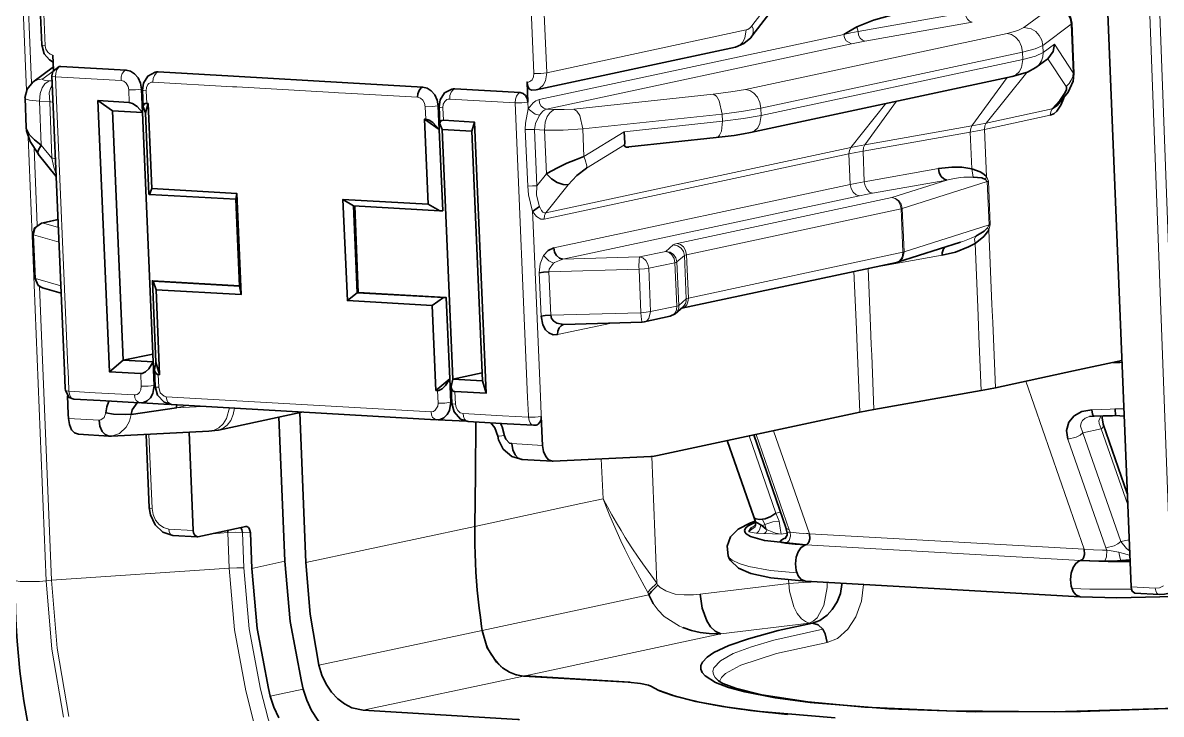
# Model space of a CAD drawing. Extents: x 0 to 174, y 0 to 33.
# Drawn here: x 27.032 to 28.26, y 23.12 to 23.866 of the extents above; entities that cross this region are included whole.
import ezdxf

# ---------------------------------------------------------------- set-up
doc = ezdxf.new("R2010")
doc.units = 0
doc.layers.add('PDF2_형상', color=157, linetype='Continuous', true_color=0x405f80)

msp = doc.modelspace()

# ---------------------------------------------------------------- linework, layer by layer
at = {"layer": 'PDF2_형상', "color": 7, "lineweight": 35}
msp.add_lwpolyline([(27.5971, 22.5065, -0.342168), (27.024, 23.2646), (26.8547, 27.4369), (26.8544, 27.5015), (26.8587, 27.5653), (26.8678, 27.6278), (26.8812, 27.6886), (26.9006, 27.7508), (26.9249, 27.8103), (26.954, 27.8661), (26.984, 27.9129), (27.0176, 27.956), (27.0508, 27.9917), (27.0919, 28.0281), (27.1358, 28.0594), (27.1829, 28.0858), (27.2217, 28.1028), (27.2708, 28.1186), (27.291, 28.1233)], format="xyb", dxfattribs=at)
for points in [[(28.1212, 27.389), (28.239, 24.4879), (28.2387, 24.4849), (28.2378, 24.4821), (28.2364, 24.4801), (28.2354, 24.4794), (28.2346, 24.4792), (28.1829, 24.4681), (28.1819, 24.4678), (28.1811, 24.4671), (28.1797, 24.465), (28.1785, 24.4593), (28.2272, 23.2575), (28.2276, 23.2549), (28.2286, 23.2526), (28.2315, 23.2507), (28.2575, 23.249), (28.2633, 23.2494), (28.2979, 23.2568)], [(27.4819, 23.7568), (27.4811, 23.7751), (27.4822, 23.7826), (27.4868, 23.7901), (27.4947, 23.7943), (27.4964, 23.7946), (27.4981, 23.7946), (27.5686, 23.7906), (27.5717, 23.7896), (27.5742, 23.7874), (27.5761, 23.7842), (27.5768, 23.7803), (27.576, 23.8018), (27.5764, 23.7985), (27.5776, 23.7958), (27.5783, 23.7947), (27.5793, 23.7939), (27.5812, 23.7932), (27.5856, 23.7936), (27.8007, 23.8396), (27.8097, 23.8433), (27.8171, 23.8496), (27.8183, 23.8513), (27.89, 23.9446)], [(27.0728, 23.9337), (27.0557, 23.9301), (27.0494, 23.9243), (27.0492, 23.9215), (27.0525, 23.8419), (27.0551, 23.8324), (27.0608, 23.8257), (27.065, 23.8235)], [(28.2003, 23.9238), (27.974, 23.8753), (27.9496, 23.8688), (27.9315, 23.8614), (27.9229, 23.8565), (27.9175, 23.8533)], [(28.1453, 23.8847), (28.1556, 23.8803), (28.1619, 23.8719), (28.1635, 23.8653), (28.1657, 23.811), (28.165, 23.8119)], [(27.8168, 23.7475), (28.0989, 23.8079), (28.1157, 23.8126), (28.1247, 23.8175), (28.1365, 23.8261), (28.1376, 23.8271), (28.1432, 23.835), (28.1447, 23.8428)], [(27.0653, 23.8146), (27.0646, 23.8308)], [(27.049, 23.7242), (27.0401, 23.7376), (27.0362, 23.7494), (27.0358, 23.7528), (27.0346, 23.7846), (27.0344, 23.785), (27.0367, 23.7943), (27.0428, 23.8017), (27.0651, 23.8183)], [(27.4579, 23.7856), (27.4582, 23.7893), (27.4594, 23.7928), (27.4612, 23.7953), (27.4624, 23.7961), (27.4635, 23.7965), (27.3825, 23.8011), (27.2592, 23.8082), (27.1781, 23.8128), (27.1764, 23.8128), (27.1747, 23.8125), (27.1669, 23.8083), (27.1622, 23.8008), (27.1612, 23.7933), (27.1619, 23.775)], [(28.1574, 23.7972), (28.1575, 23.7968), (28.1578, 23.7956), (28.1575, 23.794), (28.1562, 23.7906), (28.1504, 23.7818), (28.1421, 23.7729), (28.1476, 23.7767), (28.1593, 23.7911), (28.1649, 23.8029), (28.1657, 23.8111)], [(27.4818, 23.6629), (27.4849, 23.6631), (27.4811, 23.7508), (27.4653, 23.7618), (27.4668, 23.7617), (27.4703, 23.7607), (27.4743, 23.7583), (27.4811, 23.7508), (27.48, 23.7761), (27.4789, 23.7824), (27.4764, 23.7881), (27.4725, 23.7925), (27.4682, 23.7954), (27.4635, 23.7965)], [(27.129, 23.7708), (27.1611, 23.769), (27.1554, 23.7756), (27.1504, 23.7786), (27.1479, 23.7796), (27.1469, 23.7799), (27.1132, 23.7818), (27.1256, 23.4893), (27.1593, 23.4874), (27.1608, 23.4875), (27.1644, 23.4892), (27.1682, 23.4926), (27.1726, 23.4999), (27.1404, 23.5017), (27.1256, 23.4893)], [(27.1722, 23.5085), (27.1404, 23.5017), (27.129, 23.7708), (27.1132, 23.7818)], [(28.1547, 23.7846), (28.1515, 23.7769), (28.1471, 23.7704), (28.1439, 23.7676), (28.1401, 23.7661)], [(27.1688, 23.6807), (27.1681, 23.681), (27.1643, 23.7687)], [(27.2629, 23.6818), (27.1711, 23.6871), (27.1672, 23.7787)], [(27.4692, 23.6701), (27.4653, 23.7618)], [(27.5193, 23.7586), (27.4857, 23.7606), (27.484, 23.7604), (27.4833, 23.7601), (27.4828, 23.7597), (27.4824, 23.7592), (27.4821, 23.7585), (27.4819, 23.7568), (27.4843, 23.7506)], [(27.5318, 23.4661), (27.5193, 23.7586), (27.5164, 23.7488), (27.5278, 23.4797), (27.4957, 23.4815), (27.5275, 23.4883)], [(27.0361, 23.7512), (27.039, 23.7454), (27.0449, 23.7394), (27.0521, 23.7339), (27.0486, 23.7279), (27.0482, 23.7257), (27.0488, 23.724), (27.0682, 23.7)], [(27.5164, 23.7488), (27.4842, 23.7506), (27.4957, 23.4815), (27.494, 23.4735), (27.4943, 23.4713), (27.4951, 23.4696), (27.4957, 23.469), (27.4964, 23.4685), (27.4972, 23.4682), (27.4981, 23.4681), (27.5318, 23.4661), (27.5278, 23.4797)], [(27.6807, 23.7483), (27.6815, 23.736), (27.6811, 23.7342), (27.681, 23.7336), (27.681, 23.7332), (27.681, 23.7328), (27.6813, 23.7325), (27.6817, 23.7322), (27.6828, 23.7318), (27.6835, 23.7318), (27.6857, 23.7318)], [(27.6857, 23.7319), (27.78, 23.7419), (27.7897, 23.7431), (27.7994, 23.7443), (27.8092, 23.746), (27.8168, 23.7474)], [(27.6372, 23.7215), (27.6281, 23.7181), (27.6189, 23.7142), (27.61, 23.71), (27.6013, 23.7054), (27.5968, 23.7029), (27.6021, 23.6976), (27.6083, 23.6935), (27.6147, 23.6913), (27.6203, 23.691)], [(27.6401, 23.709), (27.6296, 23.701), (27.6203, 23.6911)], [(28.0285, 23.6961), (28.0253, 23.6974), (28.0224, 23.7001), (28.0204, 23.704), (28.0196, 23.7086), (28.034, 23.7101), (28.0449, 23.71), (28.0556, 23.7083), (28.0644, 23.705), (28.0685, 23.7025), (28.0713, 23.7)], [(28.0569, 23.6993), (28.0663, 23.6985), (28.0704, 23.6969)], [(27.1797, 23.4863), (27.1758, 23.5778), (27.2675, 23.5726), (27.2629, 23.6818), (27.2617, 23.6754), (27.1688, 23.6807), (27.1711, 23.6871)], [(27.2657, 23.5818), (27.2617, 23.6754)], [(27.4776, 23.4693), (27.4737, 23.5608), (27.3821, 23.5661), (27.3774, 23.6753)], [(27.3821, 23.5661), (27.3928, 23.5746), (27.3887, 23.6682)], [(27.4737, 23.5608), (27.4857, 23.5693), (27.3928, 23.5746), (27.3939, 23.5749), (27.39, 23.6685)], [(27.5893, 23.6678), (27.5818, 23.6621)], [(27.0701, 23.6535), (27.0524, 23.6496), (27.0449, 23.6444), (27.0429, 23.6375), (27.045, 23.5907), (27.0488, 23.5825), (27.0535, 23.5799), (27.0736, 23.574)], [(28.0738, 23.6422), (28.0685, 23.6354), (28.059, 23.6279), (28.0521, 23.624), (28.0379, 23.6185), (28.0235, 23.615), (28.0236, 23.6175), (28.025, 23.6221), (28.0263, 23.6238)], [(28.0726, 23.6446), (28.0687, 23.6411), (28.0597, 23.6357)], [(27.5938, 23.6147), (27.5987, 23.6201), (27.6046, 23.6229), (27.6056, 23.6185), (27.6078, 23.6146), (27.611, 23.6118), (27.6146, 23.6107)], [(28.0433, 23.6292), (27.9753, 23.6076), (27.9742, 23.6074), (27.7429, 23.5578), (27.7424, 23.5576)], [(27.5994, 23.5971), (27.5936, 23.5967), (27.5889, 23.596)], [(27.1757, 23.4997), (27.1719, 23.5875), (27.1726, 23.5871)], [(27.1719, 23.5875), (27.2657, 23.5821)], [(27.2675, 23.5726), (27.2657, 23.5818), (27.1726, 23.5871), (27.1758, 23.5778)], [(27.3939, 23.5749), (27.4887, 23.5694)], [(27.4857, 23.5693), (27.4887, 23.5694), (27.4925, 23.4817), (27.4936, 23.4564), (27.4924, 23.4476), (27.4897, 23.4431), (27.4863, 23.4397), (27.4821, 23.4379), (27.4778, 23.4376), (27.1924, 23.4539), (27.1844, 23.4564), (27.1774, 23.4642), (27.1749, 23.4735), (27.174, 23.4917)], [(27.7438, 23.5589), (27.7357, 23.5518), (27.7304, 23.5492), (27.7022, 23.5431), (27.7001, 23.5428), (27.6154, 23.5404), (27.6079, 23.5418), (27.6047, 23.5439), (27.6024, 23.5468), (27.6015, 23.5503), (27.5956, 23.5499), (27.591, 23.5492), (27.5928, 23.54), (27.5957, 23.5347), (27.5994, 23.5312), (27.6039, 23.5293), (27.6086, 23.5294), (27.609, 23.5332), (27.6104, 23.5367), (27.6126, 23.539), (27.614, 23.5399), (27.6156, 23.5404)], [(27.5122, 23.4357), (27.5546, 23.4333), (27.5829, 23.4317), (27.5833, 23.4317), (27.5856, 23.4318), (27.5868, 23.4322), (27.5879, 23.4329), (27.5897, 23.435), (27.591, 23.4378), (27.5912, 23.4411), (27.5926, 23.41), (27.5936, 23.4033), (27.596, 23.3979), (27.5992, 23.3944), (27.6033, 23.3928), (27.6037, 23.3928), (27.604, 23.3928), (27.7093, 23.3981), (27.7129, 23.3983), (27.7164, 23.399), (27.9349, 23.4458), (27.9422, 23.4472), (27.95, 23.4488), (28.0657, 23.4692), (28.0736, 23.4707), (28.081, 23.4722), (28.1653, 23.4903), (28.2174, 23.5014)], [(28.2081, 23.4994), (28.215, 23.4992)], [(27.1143, 23.4371), (27.1153, 23.4306), (27.1176, 23.4251), (27.1208, 23.4217), (27.125, 23.42), (27.0921, 23.4219), (27.0879, 23.4235), (27.0847, 23.4269), (27.0824, 23.4325), (27.0814, 23.439), (27.0811, 23.4437), (27.0803, 23.4633)], [(27.494, 23.4735), (27.4947, 23.4553), (27.4972, 23.446), (27.5043, 23.4382), (27.5124, 23.4357)], [(27.1249, 23.4578), (27.1228, 23.4517), (27.1217, 23.4449)], [(27.1554, 23.456), (27.15, 23.4482), (27.1489, 23.4433), (27.1979, 23.4506), (27.1979, 23.4521), (27.1981, 23.4536)], [(27.1903, 23.4542), (27.16, 23.4558)], [(28.21, 23.4493), (28.2106, 23.4421), (28.2197, 23.4415)], [(27.149, 23.4436), (27.1433, 23.4431), (27.1301, 23.4435), (27.1217, 23.445)], [(27.1251, 23.42), (27.1278, 23.42), (27.2329, 23.4253), (27.2426, 23.4265), (27.2431, 23.4265), (27.3332, 23.4458)], [(27.5161, 23.0424), (27.5143, 23.0506), (27.5111, 23.0583), (27.5065, 23.0654), (27.5006, 23.0714), (27.4939, 23.076), (27.4867, 23.079), (27.4785, 23.0806), (27.3976, 23.0854), (27.3932, 23.0858), (27.3839, 23.0881), (27.3749, 23.0919), (27.3658, 23.0976), (27.3576, 23.1049), (27.3501, 23.1137), (27.3436, 23.1239), (27.3383, 23.1351), (27.3346, 23.1471), (27.3325, 23.1554), (27.3204, 23.22), (27.3147, 23.2849), (27.3083, 23.4406)], [(27.3308, 23.4454), (27.3374, 23.2835), (27.3421, 23.2279), (27.3515, 23.1728), (27.3546, 23.1622), (27.3592, 23.1525), (27.3649, 23.1439), (27.3717, 23.1365), (27.3792, 23.131), (27.3871, 23.1269), (27.3993, 23.1242), (27.5658, 23.1142), (27.5667, 23.1142), (27.5676, 23.114)], [(27.5103, 23.436), (27.4799, 23.4376)], [(28.2106, 23.4421), (28.2071, 23.4419), (28.1972, 23.4417), (28.1874, 23.4414), (28.1872, 23.4414), (28.1868, 23.4417), (28.1865, 23.4422), (28.1858, 23.4437), (28.185, 23.4482), (28.1743, 23.4464), (28.1658, 23.4417), (28.1601, 23.4349), (28.1578, 23.4261), (28.1592, 23.4167)], [(28.1874, 23.4414), (28.1826, 23.441)], [(28.2232, 23.3582), (28.1972, 23.4329), (28.1961, 23.4397), (28.1964, 23.4417)], [(27.5208, 23.4351), (27.5203, 23.3789), (27.5196, 23.3225), (27.5196, 23.3128), (27.5196, 23.3029), (27.5199, 23.2931), (27.5203, 23.2832), (27.5207, 23.2733), (27.5214, 23.2636), (27.5222, 23.2538), (27.5232, 23.2439), (27.5243, 23.2342), (27.5256, 23.2244), (27.5269, 23.2147), (27.5276, 23.2104), (27.5329, 23.1917), (27.5429, 23.1761), (27.5494, 23.1699), (27.5569, 23.1653), (27.5642, 23.1625), (27.5719, 23.1611), (27.6849, 23.1544), (27.6981, 23.1532), (27.7068, 23.1513), (27.7093, 23.1501), (27.7179, 23.1456), (27.7188, 23.1453), (27.7332, 23.14), (27.7579, 23.1336), (27.7674, 23.1317), (27.7769, 23.1299), (27.7867, 23.1282), (27.7964, 23.1267), (27.8063, 23.1254), (27.8071, 23.1253), (27.8169, 23.124), (27.8267, 23.1228), (27.8364, 23.1218), (27.8372, 23.1217), (27.8471, 23.1207), (27.8568, 23.1197)], [(27.5706, 23.3947), (27.5594, 23.3979), (27.5501, 23.406), (27.5451, 23.4161), (27.5443, 23.4199), (27.541, 23.429), (27.5368, 23.4343)], [(27.5472, 23.4337), (27.5489, 23.4299), (27.5515, 23.4204), (27.5529, 23.4165), (27.5571, 23.4125), (27.5596, 23.4118), (27.5607, 23.4053), (27.5631, 23.3999), (27.5663, 23.3963), (27.5704, 23.3947), (27.6033, 23.3928)], [(27.2201, 23.3113), (27.194, 23.3128), (27.1832, 23.3163), (27.1747, 23.3242), (27.1697, 23.3349), (27.1685, 23.3426), (27.165, 23.4218)], [(27.3081, 23.1162), (27.3028, 23.1275), (27.299, 23.1394), (27.2969, 23.1478), (27.2849, 23.2124), (27.279, 23.2772), (27.2775, 23.3157), (27.2771, 23.3183), (27.2763, 23.3204), (27.2756, 23.3213), (27.2749, 23.3219), (27.274, 23.3224), (27.2732, 23.3225), (27.2725, 23.3225), (27.2208, 23.3114), (27.2204, 23.3113), (27.22, 23.3113), (27.2171, 23.3133), (27.2161, 23.3156), (27.2158, 23.3182), (27.2115, 23.4242)], [(27.8203, 23.3328), (27.7917, 23.4151)], [(27.8203, 23.4212), (27.8549, 23.3215), (27.8565, 23.3151), (27.8564, 23.3131), (27.8539, 23.309)], [(27.8762, 23.2635), (27.8388, 23.2672), (27.8174, 23.2717), (27.804, 23.2775), (27.7954, 23.2857), (27.794, 23.2879), (27.7928, 23.2908), (27.7918, 23.3012), (27.7954, 23.3113), (27.8035, 23.3194), (27.8168, 23.3264), (27.8218, 23.3282)], [(28.2261, 23.2846), (28.2221, 23.2846), (28.2122, 23.2846), (28.2024, 23.2847), (28.1925, 23.285), (28.1826, 23.2853), (28.1728, 23.2858), (28.1711, 23.2851), (28.1676, 23.2826), (28.1647, 23.2783), (28.1625, 23.2722), (28.1618, 23.2651), (28.1625, 23.2582), (28.1647, 23.2525), (28.1678, 23.2486), (28.1725, 23.2467), (27.8761, 23.2635), (27.8714, 23.2654), (27.8683, 23.2693), (27.8661, 23.275), (27.8654, 23.2821), (27.8661, 23.2892), (27.8683, 23.2951), (27.8712, 23.2996), (27.8747, 23.3021), (27.8764, 23.3026), (27.8319, 23.3075), (27.8168, 23.3118), (27.8122, 23.3146), (27.811, 23.316), (27.8104, 23.3182), (27.8107, 23.3192), (27.8119, 23.3211), (27.8143, 23.3232), (27.8222, 23.3272)], [(27.8339, 23.3194), (27.8293, 23.3231), (27.8279, 23.3242), (27.8239, 23.3265), (27.8226, 23.3271), (27.8222, 23.3272), (27.8221, 23.3274), (27.8203, 23.3329), (27.8204, 23.3324), (27.8213, 23.3314), (27.8226, 23.3307), (27.8267, 23.33), (27.8325, 23.3307), (27.8389, 23.3331), (27.8443, 23.3367)], [(27.8224, 23.3244), (27.8221, 23.3274)], [(27.2531, 23.316), (27.2531, 23.3183)], [(27.269, 23.3161), (27.2685, 23.319), (27.2674, 23.3214)], [(27.8176, 23.3211), (27.8149, 23.3172)], [(27.8215, 23.3224), (27.8224, 23.3243)], [(27.8804, 23.3147), (27.8808, 23.309), (27.8797, 23.3056), (27.8788, 23.3042), (27.8776, 23.3032), (27.8765, 23.3026), (27.8651, 23.3035), (27.8547, 23.3044), (27.8506, 23.3051), (27.8493, 23.3058), (27.849, 23.3061), (27.849, 23.3065), (27.849, 23.3068), (27.8496, 23.3074), (27.8525, 23.3092), (27.8551, 23.3103)], [(27.8779, 23.3153), (27.8781, 23.315)], [(28.1768, 23.2979), (28.1772, 23.2922), (28.1761, 23.2886), (28.1751, 23.2872), (28.1742, 23.2864), (28.1729, 23.2858), (28.1828, 23.2854), (28.1926, 23.285), (28.1983, 23.2849), (28.2081, 23.285), (28.2168, 23.2856), (28.2261, 23.2864)], [(27.7171, 23.2592), (27.71, 23.2524), (27.7074, 23.2489), (27.7114, 23.24), (27.7118, 23.2394)], [(27.8918, 23.221), (27.8997, 23.2267), (27.9051, 23.2328), (27.9103, 23.2411), (27.9138, 23.2503), (27.9153, 23.26), (27.9153, 23.2613)], [(27.7438, 23.2135), (27.7531, 23.2104), (27.7626, 23.2082), (27.7724, 23.2069), (27.7822, 23.2067), (27.7847, 23.2068), (27.7787, 23.2094), (27.7739, 23.2143), (27.7699, 23.2206), (27.7647, 23.2343), (27.7626, 23.2493)], [(28.2893, 23.2472), (28.2119, 23.2454), (28.1726, 23.2467)], [(28.2881, 23.1268), (28.1726, 23.1228), (28.0597, 23.1225), (27.966, 23.1257), (27.8812, 23.1326), (27.8433, 23.1378), (27.8108, 23.144), (27.7932, 23.1489), (27.779, 23.1543), (27.7679, 23.1612), (27.7647, 23.1649), (27.7632, 23.1686), (27.7633, 23.1724), (27.7651, 23.1762), (27.77, 23.1814), (27.7774, 23.1864), (27.7935, 23.194), (27.8146, 23.2014), (27.8467, 23.2101), (27.8839, 23.2182)], [(27.8996, 23.1974), (27.8975, 23.2068), (27.8947, 23.2117), (27.8897, 23.2162), (27.8839, 23.2182), (27.8917, 23.221)], [(28.2881, 23.1269), (28.1446, 23.1225), (28.0281, 23.1235), (27.9403, 23.1276), (27.8786, 23.1333), (27.829, 23.1408), (27.8007, 23.1479), (27.7871, 23.1532), (27.7822, 23.1561), (27.7815, 23.1567)], [(27.9081, 23.116), (27.8272, 23.1228), (27.7922, 23.1274), (27.7618, 23.1328), (27.7367, 23.139), (27.7174, 23.1458), (27.7093, 23.1501)]]:
    msp.add_lwpolyline(points, dxfattribs=at)
at = {"layer": 'PDF2_형상', "color": 7, "lineweight": 13}
for points in [[(28.2265, 24.4347), (28.2697, 23.2761)], [(28.2949, 23.2797), (28.2483, 24.4376), (28.2375, 24.4353), (28.2807, 23.2767)], [(27.036, 23.7928), (27.0143, 24.3249)], [(27.0414, 23.8006), (27.0201, 24.3244)], [(27.8183, 23.8513), (27.8194, 23.8535), (27.8199, 23.8561), (27.8196, 23.8592), (27.8183, 23.8624), (27.8951, 23.9625), (27.8815, 24.284), (27.8821, 24.2843), (27.8822, 24.2843), (27.8824, 24.2844)], [(27.8122, 23.8581), (27.5971, 23.8119), (27.5938, 23.8918), (27.8479, 23.9463), (27.8379, 24.1803), (27.5838, 24.1258), (27.5793, 24.2292), (27.5729, 24.2285), (27.5656, 24.2283), (27.5644, 24.2369), (27.5617, 24.2451), (27.5576, 24.2525), (27.5525, 24.2586), (27.5421, 24.2654)], [(27.0525, 23.8419), (27.0525, 23.8418), (27.0526, 23.8418), (27.0528, 23.8417), (27.0536, 23.8414), (27.0564, 23.8411), (27.0531, 23.919), (27.0735, 23.9179)], [(27.5856, 23.7936), (27.5897, 23.7953), (27.5932, 23.7986), (27.5958, 23.8032), (27.5971, 23.8119), (27.5906, 23.8111), (27.5833, 23.8111), (27.58, 23.889), (27.5596, 23.8903)], [(28.0989, 23.8079), (28.1031, 23.8096), (28.1067, 23.8129), (28.1092, 23.8175), (28.1104, 23.8262), (28.1243, 23.8299), (28.1324, 23.8336), (28.1321, 23.8414), (28.1628, 23.8642), (28.1617, 23.8699), (28.1592, 23.8749), (28.1551, 23.879), (28.1503, 23.8819), (28.1426, 23.8833), (28.1118, 23.8606)], [(27.8007, 23.8396), (27.8049, 23.8414), (27.8083, 23.8447), (27.8108, 23.8493), (27.8122, 23.8581), (27.8139, 23.8586), (27.8169, 23.8607), (27.8183, 23.8624)], [(28.0936, 23.8544), (28.1051, 23.8575), (28.1118, 23.8606), (28.1196, 23.8592), (28.1244, 23.8563), (28.1283, 23.8521), (28.131, 23.8469), (28.1321, 23.8414), (28.124, 23.8376), (28.1101, 23.834), (28.109, 23.8403), (28.1065, 23.846), (28.1026, 23.8504), (28.0983, 23.8533), (28.0936, 23.8544), (27.8115, 23.794)], [(27.9403, 23.846), (27.9328, 23.8446), (27.9257, 23.8431), (27.9201, 23.8463), (27.9182, 23.8496), (27.9175, 23.8533), (27.9249, 23.8549), (27.9328, 23.8563), (27.9324, 23.8589), (27.9315, 23.8614)], [(28.1247, 23.8175), (28.1281, 23.8207), (28.1306, 23.8246), (28.1321, 23.829), (28.1324, 23.8336), (28.1447, 23.8428), (28.165, 23.8119), (28.1628, 23.8642), (28.1633, 23.8647), (28.1633, 23.865), (28.1635, 23.8653)], [(27.9175, 23.8533), (27.5888, 23.7829), (27.5894, 23.7792), (27.5912, 23.7758), (27.5939, 23.7736), (27.5969, 23.7726), (27.5949, 23.7719), (27.5928, 23.7706), (27.5893, 23.766), (27.585, 23.7571), (27.5838, 23.7508), (27.5947, 23.7501), (27.5968, 23.7029), (27.5864, 23.6899), (27.5838, 23.7508), (27.579, 23.7508), (27.574, 23.7506), (27.5742, 23.7576), (27.5771, 23.7729), (27.5768, 23.7803), (27.5703, 23.7796), (27.5631, 23.7794), (27.5765, 23.4617), (27.5774, 23.4422), (27.5775, 23.4403), (27.5847, 23.4403), (27.5912, 23.4411), (27.5911, 23.4431), (27.5904, 23.4625), (27.5821, 23.6556), (27.5818, 23.6621), (27.5775, 23.6803), (27.5767, 23.6897)], [(27.6058, 23.7722), (27.5969, 23.7726), (27.9257, 23.8431)], [(27.0564, 23.8411), (27.0571, 23.8374), (27.059, 23.834), (27.0617, 23.8318), (27.0646, 23.8308)], [(27.0731, 23.8187), (27.0718, 23.8183), (27.0707, 23.8175), (27.0689, 23.815), (27.0678, 23.8115), (27.0675, 23.8076), (27.0642, 23.8082), (27.0637, 23.8083), (27.0636, 23.8083), (27.0636, 23.8085), (27.0636, 23.8086)], [(28.165, 23.8119), (28.1643, 23.8078), (28.1628, 23.8039), (28.1604, 23.8003), (28.1574, 23.7972), (28.1376, 23.8271)], [(27.0537, 23.8054), (27.0535, 23.8051), (27.0533, 23.805), (27.0533, 23.8049), (27.0533, 23.8047), (27.0535, 23.8046), (27.054, 23.8042), (27.0563, 23.8036), (27.0611, 23.8032), (27.0594, 23.8025), (27.056, 23.8), (27.0531, 23.7957), (27.0508, 23.7896), (27.0501, 23.7811), (27.0611, 23.7806), (27.0636, 23.7197), (27.0521, 23.7339), (27.0501, 23.7811), (27.0392, 23.7824), (27.0358, 23.7833), (27.035, 23.7838), (27.0347, 23.784), (27.0346, 23.7844), (27.0346, 23.7846)], [(27.0647, 23.8135), (27.0537, 23.8054), (27.0479, 23.8043), (27.0428, 23.8017)], [(27.1593, 23.4874), (27.1599, 23.4737), (27.1594, 23.47), (27.1579, 23.4669), (27.1568, 23.4658), (27.1554, 23.465), (27.154, 23.4644), (27.1525, 23.4644), (27.1101, 23.4668), (27.0819, 23.4685), (27.0818, 23.4704), (27.081, 23.4899), (27.0808, 23.4939), (27.0675, 23.8076), (27.1381, 23.8037), (27.1383, 23.8075), (27.1394, 23.811), (27.1414, 23.8135), (27.1424, 23.8143), (27.1436, 23.8147)], [(27.1781, 23.8128), (27.1769, 23.8124), (27.1758, 23.8115), (27.174, 23.809), (27.1728, 23.8056), (27.1725, 23.8017), (27.171, 23.8017), (27.1696, 23.8011), (27.1682, 23.8003), (27.1671, 23.7992), (27.1656, 23.7961), (27.1651, 23.7924), (27.1624, 23.7928), (27.1615, 23.7929), (27.1614, 23.7931), (27.1612, 23.7932), (27.1612, 23.7933)], [(27.576, 23.8018), (27.5774, 23.8019), (27.5789, 23.8024), (27.5801, 23.8032), (27.5814, 23.8043), (27.5829, 23.8074), (27.5833, 23.8111)], [(28.1147, 23.8122), (28.0711, 23.7576), (28.0636, 23.7561), (28.0557, 23.7546), (28.0936, 23.8067)], [(27.0649, 23.7799), (27.0643, 23.78), (27.0624, 23.7804), (27.0611, 23.7806), (27.0607, 23.7901), (27.0624, 23.796), (27.0631, 23.7974), (27.064, 23.7986)], [(27.0611, 23.8032), (27.0637, 23.8031)], [(27.0624, 23.796), (27.0632, 23.796), (27.0642, 23.7961)], [(27.1469, 23.7799), (27.1463, 23.7935), (27.1456, 23.7972), (27.1437, 23.8006), (27.1411, 23.8028), (27.1381, 23.8037)], [(27.1463, 23.7935), (27.1536, 23.7936), (27.1601, 23.7943)], [(27.1725, 23.8017), (27.2581, 23.7968), (27.2628, 23.7967), (27.3678, 23.7906), (27.3725, 23.7904), (27.3801, 23.7899), (27.4579, 23.7856), (27.461, 23.7846), (27.4636, 23.7824), (27.4654, 23.779), (27.4662, 23.7753), (27.4735, 23.7754), (27.48, 23.7761)], [(27.4981, 23.7946), (27.4968, 23.7942), (27.4957, 23.7933), (27.4939, 23.7908), (27.4928, 23.7874), (27.4925, 23.7835), (27.491, 23.7835), (27.4894, 23.7829), (27.4882, 23.7821), (27.4871, 23.781), (27.4854, 23.7779), (27.485, 23.7742)], [(27.8168, 23.7475), (27.821, 23.7492), (27.8246, 23.7525), (27.8271, 23.7571), (27.8283, 23.7658), (27.8094, 23.7625), (27.7867, 23.7596), (27.7862, 23.7674), (27.8092, 23.7703), (27.8281, 23.7736), (27.8269, 23.7799), (27.8244, 23.7856), (27.8206, 23.79), (27.8163, 23.7928), (27.8115, 23.794), (27.7958, 23.7912), (27.7767, 23.7888), (27.7801, 23.7865), (27.7831, 23.7817), (27.7862, 23.7674), (27.636, 23.7514), (27.6328, 23.7657), (27.6297, 23.7706), (27.6264, 23.7728), (27.7767, 23.7888)], [(27.1657, 23.7787), (27.1651, 23.7924)], [(27.5686, 23.7906), (27.5674, 23.7901), (27.5664, 23.7893), (27.5644, 23.7868), (27.5633, 23.7833), (27.5631, 23.7794), (27.4925, 23.7835)], [(27.5888, 23.7829), (27.5854, 23.7817), (27.5824, 23.7796), (27.5771, 23.7729), (27.5847, 23.7671), (27.5893, 23.766)], [(27.9742, 23.7811), (27.94, 23.7342), (27.9322, 23.7328), (27.925, 23.7313), (27.9629, 23.7787)], [(27.4668, 23.7617), (27.4662, 23.7753)], [(27.4857, 23.7606), (27.485, 23.7742), (27.4824, 23.7746), (27.4815, 23.7747), (27.4813, 23.7749), (27.4813, 23.775), (27.4811, 23.775), (27.4811, 23.7751)], [(27.6264, 23.7728), (27.6158, 23.7721), (27.6058, 23.7722), (27.604, 23.7715), (27.6007, 23.769), (27.5976, 23.7647), (27.5956, 23.7586), (27.5947, 23.7501), (27.6147, 23.75), (27.636, 23.7514), (27.6372, 23.7215), (27.6807, 23.7483), (27.7867, 23.7596), (27.7856, 23.7489), (27.7836, 23.7446), (27.7825, 23.7432), (27.7812, 23.7422), (27.78, 23.7419)], [(28.0196, 23.7086), (27.9396, 23.6944), (27.9382, 23.7275), (28.0539, 23.7479), (28.0618, 23.7494), (28.0692, 23.7508), (28.0696, 23.7546), (28.0711, 23.7576), (28.1421, 23.7729), (28.1406, 23.7699), (28.1401, 23.7661), (28.0692, 23.7508), (28.0713, 23.7), (28.0735, 23.6949), (28.0754, 23.6481), (28.0738, 23.6422), (28.0771, 23.5619), (28.0781, 23.5424), (28.081, 23.4722)], [(27.0358, 23.7528), (27.0361, 23.7512)], [(27.6203, 23.691), (27.5961, 23.6608), (27.5944, 23.6608), (27.5929, 23.6615), (27.5914, 23.6632), (27.5893, 23.6678), (27.589, 23.6688), (27.5865, 23.6783), (27.5862, 23.6801), (27.5864, 23.6899), (27.5817, 23.69), (27.5767, 23.6897), (27.574, 23.7506)], [(27.5861, 23.6567), (27.5908, 23.654), (27.5942, 23.654), (27.5946, 23.6578), (27.5961, 23.6608), (27.925, 23.7313), (27.9235, 23.7282), (27.9229, 23.7244), (27.9303, 23.726), (27.9382, 23.7275), (27.9386, 23.7311), (27.94, 23.7342), (28.0557, 23.7546), (28.0543, 23.7517), (28.0539, 23.7479), (28.0556, 23.7083), (28.0569, 23.6993), (28.0472, 23.6992), (28.0469, 23.6992), (28.0428, 23.6988), (28.0331, 23.6972), (28.0285, 23.6961)], [(27.024, 23.2646), (27.024, 23.2644), (27.024, 23.2643), (27.0243, 23.2642), (27.0247, 23.2639), (27.0292, 23.2631), (27.0501, 23.2631), (27.0574, 23.264), (27.0379, 23.7428)], [(27.6811, 23.7342), (27.6401, 23.709), (27.6403, 23.7115), (27.6387, 23.7179), (27.6372, 23.7215)], [(27.0476, 23.6474), (27.0443, 23.7306)], [(27.0674, 23.719), (27.0669, 23.7192), (27.065, 23.7196), (27.0636, 23.7197), (27.0657, 23.71), (27.0663, 23.7079), (27.0681, 23.7022)], [(27.7438, 23.5589), (27.7454, 23.5608), (27.7467, 23.5631), (27.7474, 23.5654), (27.7475, 23.5681), (27.7483, 23.5683), (27.7499, 23.5687), (27.7478, 23.6156), (27.7464, 23.6151), (27.7456, 23.6147), (27.7446, 23.6192), (27.7421, 23.6228), (27.7383, 23.6253), (27.7335, 23.6262), (27.735, 23.6271), (27.7379, 23.6278), (27.9692, 23.6774), (28.0285, 23.6961), (27.9486, 23.6821), (27.9453, 23.6832), (27.9425, 23.686), (27.9404, 23.6899), (27.9396, 23.6944), (27.9317, 23.6929), (27.9243, 23.6915), (27.9229, 23.7244), (27.5942, 23.654)], [(28.0742, 23.6478), (27.9824, 23.6186), (27.9804, 23.6654), (27.9797, 23.6653), (27.9792, 23.6651), (27.9782, 23.6696), (27.976, 23.6736), (27.9728, 23.6762), (27.9692, 23.6774), (27.9733, 23.6764), (27.9769, 23.6738), (27.9793, 23.67), (27.9804, 23.6654), (28.0722, 23.6946), (28.0704, 23.6968)], [(28.0713, 23.7), (28.0704, 23.6969)], [(28.0735, 23.6949), (28.0728, 23.6947), (28.0722, 23.6946), (28.0742, 23.6478), (28.0747, 23.6479), (28.0754, 23.6481)], [(27.6046, 23.6229), (27.9243, 23.6915), (27.9253, 23.6869), (27.9275, 23.6831), (27.9307, 23.6803), (27.9343, 23.6792)], [(27.9486, 23.6821), (27.9413, 23.6807), (27.9343, 23.6792), (27.6146, 23.6107), (27.6056, 23.6074), (27.6043, 23.6064), (27.5993, 23.609), (27.5938, 23.6147), (27.59, 23.6057), (27.5889, 23.5961), (27.5889, 23.596), (27.591, 23.5492)], [(27.5818, 23.6621), (27.586, 23.6568)], [(27.7429, 23.5578), (27.7444, 23.5582), (27.7458, 23.559), (27.7481, 23.5615), (27.7494, 23.5649), (27.7499, 23.5687), (27.9811, 23.6183), (27.9792, 23.6651), (27.7478, 23.6156), (27.7469, 23.6201), (27.7447, 23.624), (27.7415, 23.6267), (27.7379, 23.6278)], [(27.0524, 23.6496), (27.0533, 23.6497), (27.0543, 23.6497), (27.0522, 23.6493), (27.0483, 23.6474), (27.0454, 23.6439), (27.0438, 23.6369), (27.0713, 23.629)], [(27.0701, 23.6532), (27.0543, 23.6497), (27.0706, 23.645)], [(28.0738, 23.6422), (28.0726, 23.6446), (28.0743, 23.6478)], [(27.0429, 23.6375), (27.0431, 23.6374), (27.0432, 23.6372), (27.0438, 23.6369), (27.0458, 23.5901), (27.0732, 23.5822)], [(28.0431, 23.629), (28.0457, 23.6299), (28.0549, 23.6335), (28.0597, 23.6357), (28.0586, 23.6324), (28.059, 23.6279), (28.0619, 23.5589), (28.0628, 23.5394), (28.0632, 23.5278), (28.0657, 23.4692)], [(27.7335, 23.6262), (27.7254, 23.6192), (27.729, 23.6181), (27.7322, 23.6154), (27.7344, 23.6115), (27.7353, 23.6069), (27.7072, 23.601), (27.7092, 23.5542), (27.7374, 23.5601), (27.7369, 23.5563), (27.7356, 23.5529), (27.7333, 23.5504), (27.7319, 23.5496), (27.7304, 23.5492)], [(27.7357, 23.5518), (27.7375, 23.5537), (27.7387, 23.556), (27.7394, 23.5583), (27.7396, 23.561), (27.7387, 23.5606), (27.7374, 23.5601), (27.7353, 23.6069), (27.7368, 23.6074), (27.7376, 23.6078), (27.7365, 23.6121), (27.734, 23.6157), (27.7303, 23.6182), (27.7254, 23.6192), (27.6972, 23.6132), (27.6146, 23.6107)], [(28.0235, 23.615), (27.9454, 23.6011)], [(27.9753, 23.6076), (27.9782, 23.6092), (27.9806, 23.6117), (27.9819, 23.615), (27.9824, 23.6186), (27.9818, 23.6185), (27.9811, 23.6183), (27.9807, 23.6144), (27.9793, 23.6111), (27.9771, 23.6086), (27.9757, 23.6078), (27.9742, 23.6074)], [(27.6043, 23.6064), (27.5999, 23.6001), (27.5994, 23.5971), (27.6015, 23.5503), (27.6986, 23.5531), (27.6967, 23.5999), (27.5994, 23.5971)], [(27.9349, 23.4458), (27.9318, 23.516), (27.931, 23.5354), (27.9283, 23.5979)], [(27.95, 23.4488), (27.9476, 23.5072), (27.9471, 23.5189), (27.9463, 23.5385), (27.9436, 23.6008)], [(27.045, 23.5907), (27.045, 23.5906), (27.0451, 23.5904), (27.0458, 23.5901), (27.0464, 23.5868), (27.0481, 23.5838), (27.0504, 23.5814), (27.0535, 23.5799)], [(27.076, 23.1168), (27.0635, 23.1903), (27.0574, 23.264), (27.06, 23.2643), (27.0632, 23.2646), (27.0503, 23.5814)], [(27.7022, 23.5431), (27.7038, 23.5436), (27.7051, 23.5444), (27.7074, 23.5469), (27.7092, 23.5542), (27.7044, 23.5535), (27.6986, 23.5531), (27.6992, 23.5457), (27.6997, 23.5436), (27.7001, 23.5428)], [(27.6086, 23.5294), (27.6671, 23.5419)], [(28.215, 23.5008), (28.215, 23.4992), (28.2175, 23.4993)], [(27.1869, 23.4624), (27.1844, 23.4631), (27.1804, 23.4668), (27.1787, 23.4726), (27.1782, 23.4863)], [(27.1599, 23.4737), (27.1672, 23.4737), (27.1738, 23.4746)], [(28.1137, 23.4792), (28.1768, 23.2979), (27.8804, 23.3147), (27.8418, 23.4258)], [(27.0781, 23.4693), (27.0781, 23.4692), (27.0781, 23.469), (27.0783, 23.4689), (27.0792, 23.4688), (27.0819, 23.4685), (27.0824, 23.4651), (27.0836, 23.4624), (27.0844, 23.4614), (27.0853, 23.4606), (27.0862, 23.46), (27.0872, 23.4599)], [(27.1525, 23.4644), (27.1531, 23.4611), (27.1542, 23.4583), (27.1579, 23.4558)], [(27.1749, 23.4735), (27.1749, 23.4733), (27.175, 23.4733), (27.1751, 23.4732), (27.176, 23.4729), (27.1787, 23.4726)], [(27.4778, 23.4376), (27.474, 23.4401), (27.4729, 23.4429), (27.4724, 23.4463), (27.1869, 23.4624), (27.1875, 23.4592), (27.1886, 23.4564), (27.1924, 23.4539)], [(27.4724, 23.4463), (27.4749, 23.4465), (27.4769, 23.4478), (27.4796, 23.4524), (27.4799, 23.4556), (27.4793, 23.4692)], [(27.4986, 23.4544), (27.4981, 23.4681)], [(27.2261, 23.4519), (27.1979, 23.4506), (27.209, 23.4529)], [(27.2329, 23.4253), (27.2385, 23.4264), (27.2435, 23.429), (27.2481, 23.4332), (27.2517, 23.4389), (27.2549, 23.4503)], [(27.2431, 23.4265), (27.2482, 23.4285), (27.2526, 23.4319), (27.2564, 23.4368), (27.259, 23.4431), (27.2603, 23.45)], [(27.4799, 23.4556), (27.4871, 23.4556), (27.4936, 23.4564)], [(27.4947, 23.4553), (27.4949, 23.4551), (27.4951, 23.455), (27.496, 23.4547), (27.4986, 23.4544), (27.4994, 23.4507), (27.5012, 23.4474), (27.5039, 23.4451), (27.5069, 23.4442), (27.5074, 23.441), (27.5086, 23.4382), (27.5094, 23.4372), (27.5103, 23.4364), (27.5122, 23.4357)], [(28.2194, 23.4493), (28.2099, 23.4493), (28.2047, 23.449), (28.1949, 23.4486), (28.185, 23.4482)], [(27.1217, 23.4449), (27.12, 23.4401), (27.1164, 23.4374), (27.1143, 23.4371), (27.0814, 23.439)], [(27.1489, 23.4433), (27.1471, 23.4361), (27.1437, 23.4296), (27.1364, 23.4226), (27.1278, 23.42)], [(27.5069, 23.4442), (27.5493, 23.4418), (27.5775, 23.4403), (27.5781, 23.4369), (27.5792, 23.4342), (27.58, 23.4332), (27.5808, 23.4324), (27.5829, 23.4317)], [(28.1826, 23.441), (28.1776, 23.4392), (28.175, 23.4369), (28.1733, 23.4342), (28.1729, 23.4307), (28.1754, 23.4235), (28.1951, 23.4278), (28.2236, 23.3458)], [(28.1947, 23.4415), (28.1925, 23.4364), (28.1928, 23.4335), (28.1951, 23.4278), (28.1964, 23.429), (28.1971, 23.4304), (28.1974, 23.4317), (28.1972, 23.4329)], [(27.5208, 23.4351), (27.5203, 23.3789), (27.5196, 23.3225), (27.634, 23.3471), (27.6578, 23.3522), (27.6614, 23.3431), (27.6651, 23.3339), (27.669, 23.3249), (27.6731, 23.3158), (27.6772, 23.3069), (27.6815, 23.2981), (27.6858, 23.2893), (27.6876, 23.2856), (27.6883, 23.2844), (27.6928, 23.2757), (27.6974, 23.2669), (27.7021, 23.2583), (27.7061, 23.2511), (27.7074, 23.2489), (27.5276, 23.2104), (27.5269, 23.2147), (27.5256, 23.2244), (27.5243, 23.2342), (27.5232, 23.2439), (27.5222, 23.2538), (27.5214, 23.2636), (27.5207, 23.2733), (27.5201, 23.2832), (27.5199, 23.2931), (27.5196, 23.3029), (27.5196, 23.3128), (27.5196, 23.3225), (27.3374, 23.2835)], [(27.1685, 23.3426), (27.1685, 23.3425), (27.1686, 23.3425), (27.1688, 23.3424), (27.1694, 23.3422), (27.1715, 23.3419), (27.1681, 23.4221)], [(27.5443, 23.4199), (27.5444, 23.4199), (27.5458, 23.4199), (27.5515, 23.4206)], [(27.8153, 23.4201), (27.8443, 23.3367), (27.8493, 23.3378)], [(27.8549, 23.3215), (27.8554, 23.3207), (27.8563, 23.3199), (27.8587, 23.3189), (27.8231, 23.4218)], [(28.2251, 23.3082), (28.2161, 23.3063), (28.1754, 23.4235), (28.1722, 23.421), (28.1682, 23.4189), (28.1592, 23.4167), (28.1999, 23.2994), (28.201, 23.2969), (28.1964, 23.2969), (28.1867, 23.2974), (28.1768, 23.2978)], [(27.5926, 23.41), (27.5596, 23.4118)], [(27.656, 23.3954), (27.6578, 23.3522), (27.6625, 23.3435), (27.6674, 23.3349), (27.6722, 23.3264), (27.6774, 23.3181), (27.6818, 23.3107), (27.6843, 23.3068), (27.6897, 23.2985), (27.6951, 23.2903), (27.7007, 23.2822), (27.7064, 23.2742), (27.7122, 23.2663), (27.7158, 23.2613), (27.7103, 23.3981)], [(27.1715, 23.3419), (27.1726, 23.3354), (27.1753, 23.3294), (27.1792, 23.3246), (27.1837, 23.3213), (27.1897, 23.3196), (27.1901, 23.3169), (27.1911, 23.3147), (27.1918, 23.3139), (27.1925, 23.3133), (27.1933, 23.3129), (27.194, 23.3128)], [(27.8476, 23.3282), (27.8489, 23.3208), (27.8496, 23.3164), (27.8499, 23.314), (27.8439, 23.3151), (27.8349, 23.3189), (27.8339, 23.3194), (27.8324, 23.3246), (27.8293, 23.3231)], [(27.8299, 23.3301), (27.8324, 23.3246), (27.8411, 23.3275), (27.8476, 23.3283), (27.8443, 23.3367)], [(27.269, 23.3161), (27.2614, 23.3163), (27.2531, 23.316), (27.2546, 23.2776), (27.0632, 23.2646), (27.0693, 23.1911), (27.0817, 23.1176)], [(27.1897, 23.3196), (27.2158, 23.3182)], [(27.2531, 23.316), (27.2367, 23.3147)], [(27.3976, 22.9065), (27.3942, 22.9114), (27.3765, 22.9374), (27.36, 22.9644), (27.3447, 22.9928), (27.3307, 23.0221), (27.3181, 23.0524), (27.3067, 23.0832), (27.2968, 23.1149), (27.2885, 23.1469), (27.2764, 23.2122), (27.2706, 23.2778), (27.269, 23.3161), (27.2775, 23.3157)], [(27.8149, 23.3172), (27.8149, 23.3171), (27.815, 23.3169), (27.8154, 23.3167), (27.8167, 23.3163), (27.8229, 23.3154), (27.8244, 23.316), (27.8256, 23.3169), (27.8269, 23.3194), (27.8279, 23.3242)], [(27.815, 23.3172), (27.8218, 23.3222), (27.8224, 23.3243)], [(27.8224, 23.3239), (27.8176, 23.3211)], [(27.8229, 23.3154), (27.8311, 23.3149), (27.8324, 23.3154), (27.8333, 23.3164), (27.8349, 23.3189)], [(27.8311, 23.3149), (27.8499, 23.314), (27.8564, 23.3154)], [(27.8547, 23.3044), (27.8568, 23.3054), (27.8586, 23.3075), (27.8601, 23.3119), (27.8596, 23.3163), (27.8694, 23.3154), (27.8793, 23.3147), (27.8804, 23.3147)], [(27.8587, 23.3189), (27.8596, 23.3163), (27.8578, 23.3163), (27.8571, 23.316), (27.8567, 23.3158), (27.8565, 23.3156), (27.8565, 23.3151)], [(27.849, 23.3064), (27.8558, 23.3114), (27.8564, 23.3131)], [(27.8764, 23.3026), (28.1728, 23.2858)], [(27.8765, 23.3026), (28.1729, 23.2858)], [(28.1999, 23.2994), (28.2089, 23.3017), (28.2129, 23.3037), (28.2161, 23.3063), (28.2224, 23.2988), (28.2257, 23.2962)], [(27.7928, 23.2908), (27.7932, 23.2901)], [(27.794, 23.2879), (27.7932, 23.2901), (27.794, 23.2888), (27.7972, 23.286), (27.8047, 23.2824), (27.8151, 23.2792), (27.8386, 23.2751), (27.8668, 23.2726)], [(28.1983, 23.2849), (28.1988, 23.2851), (28.1994, 23.286), (28.2008, 23.2896), (28.201, 23.2969), (28.2039, 23.2965), (28.2136, 23.2947), (28.2142, 23.2946), (28.215, 23.2892), (28.2157, 23.2868), (28.2164, 23.2858), (28.2168, 23.2856)], [(28.2142, 23.2946), (28.2192, 23.2933), (28.2257, 23.2917)], [(27.2706, 23.2778), (27.2629, 23.2779), (27.2546, 23.2776), (27.2604, 23.2111), (27.2726, 23.145), (27.281, 23.1125), (27.2908, 23.0804), (27.3022, 23.049), (27.315, 23.0182), (27.329, 22.9885), (27.3444, 22.9596), (27.361, 22.9319), (27.3786, 22.9054), (27.3915, 22.8878)], [(27.279, 23.2772), (27.3147, 23.2849)], [(27.8903, 23.2628), (27.8738, 23.2622), (27.8581, 23.2608), (27.8589, 23.2526), (27.8635, 23.2358), (27.8672, 23.2287), (27.8718, 23.2229), (27.876, 23.2199), (27.8801, 23.2183), (27.7847, 23.2068), (27.5719, 23.1611), (27.5729, 23.1612), (27.5739, 23.1612), (27.5729, 23.1612), (27.5719, 23.1611), (27.5592, 23.1642), (27.5479, 23.1712), (27.5364, 23.1851), (27.5292, 23.2025), (27.5276, 23.2104), (27.3515, 23.1728)], [(27.7254, 23.2529), (27.7193, 23.2568), (27.7171, 23.2592), (27.7158, 23.2613), (27.7088, 23.2544), (27.7061, 23.2512)], [(27.7253, 23.2529), (27.7346, 23.2497), (27.7357, 23.2496), (27.7454, 23.2488), (27.7553, 23.2488), (27.7626, 23.2493), (27.8581, 23.2608), (27.8579, 23.2649)], [(27.9389, 23.2599), (27.9364, 23.2418), (27.9303, 23.2251), (27.9217, 23.2118), (27.9106, 23.2018), (27.8996, 23.1974), (27.8449, 23.1854), (27.8065, 23.1729), (27.8056, 23.1725), (27.79, 23.1638), (27.7856, 23.1594), (27.7835, 23.1551)], [(27.8996, 23.2625), (27.8996, 23.2568), (27.896, 23.2371), (27.8887, 23.224), (27.8844, 23.2203), (27.8801, 23.2183), (27.8839, 23.2182)], [(28.1632, 23.2557), (28.1731, 23.2553), (28.1829, 23.255), (28.1928, 23.2547), (28.2026, 23.2547), (28.2125, 23.2547), (28.2222, 23.2549), (28.2276, 23.255)], [(28.2272, 23.2575), (28.2532, 23.2558), (28.2538, 23.2529), (28.2549, 23.2506), (28.2556, 23.2497), (28.2565, 23.2492), (28.2574, 23.249), (28.2583, 23.249), (28.2637, 23.2494)], [(28.2622, 23.2585), (28.2579, 23.2564), (28.2532, 23.2558)], [(27.7438, 23.2136), (27.7403, 23.215), (27.7239, 23.2254), (27.7172, 23.2321), (27.7118, 23.2394)], [(27.7822, 23.1561), (27.7787, 23.1594), (27.7768, 23.1629), (27.7764, 23.1665), (27.7775, 23.1701), (27.7844, 23.1774), (27.7982, 23.1853), (27.8178, 23.1928), (27.8422, 23.2), (27.8947, 23.2117)], [(27.3993, 23.1242), (27.5719, 23.1611), (27.6849, 23.1544), (27.6858, 23.1546), (27.6868, 23.1546), (27.6858, 23.1546), (27.6849, 23.1544), (27.6953, 23.1535), (27.7061, 23.1515), (27.7093, 23.1501)], [(27.299, 23.1394), (27.3346, 23.1471)]]:
    msp.add_lwpolyline(points, dxfattribs=at)
for points in [[(27.9403, 23.846), (27.9375, 23.8469), (27.9351, 23.8492), (27.9335, 23.8525), (27.9328, 23.8563), (28.0483, 23.8768), (28.049, 23.8731), (28.0508, 23.8697), (28.0532, 23.8674), (28.0558, 23.8664)], [(27.8281, 23.7736), (27.8283, 23.7658), (28.1104, 23.8262), (28.1101, 23.834)], [(27.6972, 23.6132), (27.6971, 23.6126), (27.6967, 23.6103), (27.6965, 23.6022), (27.6967, 23.5999), (27.7025, 23.6003), (27.7072, 23.601), (27.7062, 23.6054), (27.704, 23.6093), (27.7008, 23.6121)], [(27.7396, 23.561), (27.7376, 23.6078), (27.7456, 23.6147), (27.7475, 23.5681)]]:
    msp.add_lwpolyline(points, close=True, dxfattribs=at)
at = {"layer": 'PDF2_형상', "color": 7, "lineweight": 35}
for points in [[(27.0714, 23.8186), (27.0644, 23.8131), (27.0636, 23.8086), (27.0771, 23.4907), (27.0779, 23.4713), (27.0781, 23.4693), (27.0822, 23.4615), (27.0872, 23.4599), (27.1156, 23.4582), (27.1579, 23.4558), (27.1621, 23.4561), (27.1662, 23.4579), (27.1699, 23.4612), (27.1724, 23.4658), (27.1738, 23.4746), (27.1726, 23.4999), (27.1611, 23.769), (27.1601, 23.7943), (27.159, 23.8006), (27.1564, 23.8063), (27.1526, 23.8107), (27.1483, 23.8136), (27.1436, 23.8147), (27.0731, 23.8187), (27.0722, 23.8187)], [(27.1672, 23.7787), (27.1657, 23.7787), (27.164, 23.7786), (27.1635, 23.7783), (27.1629, 23.7779), (27.1625, 23.7774), (27.1622, 23.7767), (27.1619, 23.775), (27.1643, 23.7687)], [(27.3887, 23.6682), (27.4818, 23.6629), (27.4692, 23.6701), (27.3774, 23.6753)], [(27.1757, 23.4997), (27.1797, 23.4863), (27.1782, 23.4863), (27.1772, 23.4865), (27.1758, 23.4876), (27.1743, 23.4903), (27.174, 23.4914), (27.174, 23.4917)], [(27.4793, 23.4692), (27.4808, 23.4693), (27.4844, 23.471), (27.4881, 23.4744), (27.4925, 23.4817), (27.4776, 23.4693)], [(27.6868, 23.1546), (27.5739, 23.1612)]]:
    msp.add_lwpolyline(points, close=True, dxfattribs=at)
at = {"layer": 'PDF2_형상', "color": 7, "lineweight": 13}
msp.add_arc((27.7667, 23.1483), 0.6529, 304.1879, 5.3397, dxfattribs=at)

doc.saveas('drawing.dxf')
